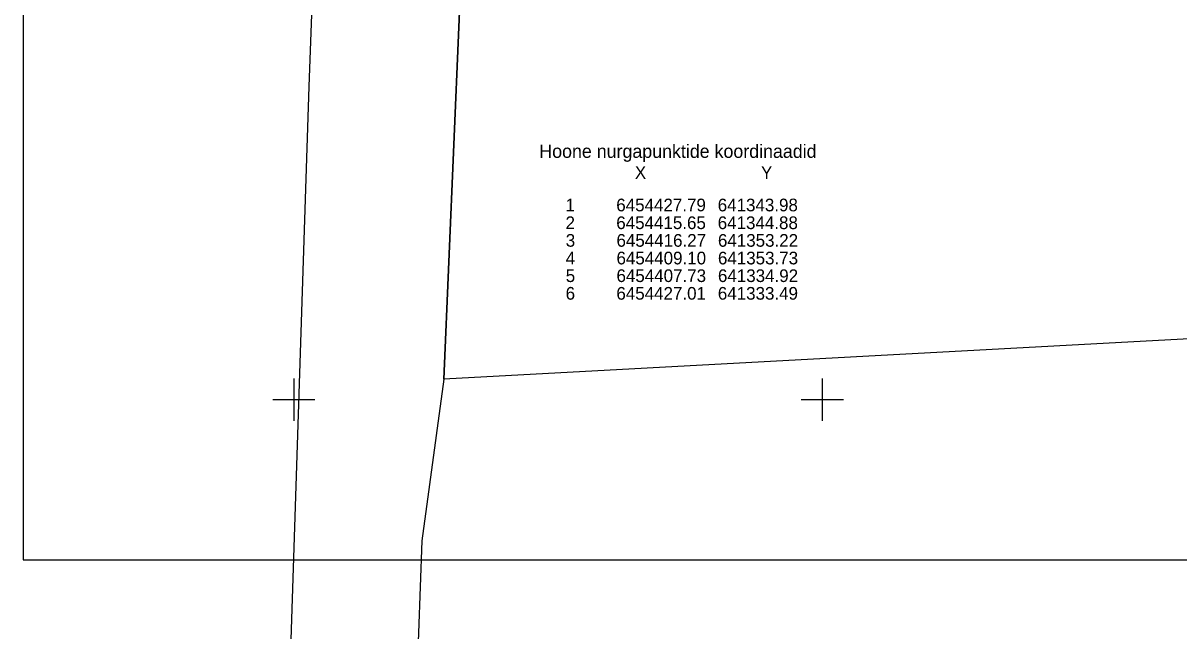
# Model space of a CAD drawing. Extents: x 641099 to 657986, y 6454078 to 6476899.
# Drawn here: x 641274.4 to 641383.7, y 6454328.1 to 6454385.6 of the extents above; entities that cross this region are included whole.
import ezdxf

# ---------------------------------------------------------------- set-up
doc = ezdxf.new("R2010")
doc.units = 0
for name, color, linetype in [('ABIJOONIS', 7, 'Continuous'), ('PIIR', 7, 'Continuous'), ('VORK', 7, 'Continuous'), ('VORMISTUS', 7, 'Continuous')]:
    doc.layers.add(name, color=color, linetype=linetype)

msp = doc.modelspace()

# ---------------------------------------------------------------- linework, layer by layer
at = {"layer": 'PIIR'}
for points in [[(641299.35, 6454314.67), (641301.46, 6454379.62), (641303.15, 6454425.64), (641303.28, 6454427.81), (641303.7, 6454438.92), (641303.96, 6454445.92), (641306.49, 6454455.66), (641299.94, 6454538.73), (641295.26, 6454579.15)], [(641309.76, 6454576.76), (641314.52, 6454534.34), (641319.71, 6454490.47), (641325.96, 6454444.21), (641316.1, 6454396.37), (641314.19, 6454351.92), (641312.1, 6454336.62), (641310.07, 6454280.03)]]:
    msp.add_lwpolyline(points, dxfattribs=at)
msp.add_lwpolyline([(641316.1, 6454396.37), (641431.2, 6454405.02), (641429.64, 6454358.16), (641314.19, 6454351.92)], close=True, dxfattribs=at)
at = {"layer": 'VORK'}
for p, q in [((641300, 6454352), (641300, 6454348)), ((641350, 6454352), (641350, 6454348)), ((641298, 6454350), (641302, 6454350)), ((641348, 6454350), (641352, 6454350))]:
    msp.add_line(p, q, dxfattribs=at)
at = {"layer": 'VORMISTUS'}
msp.add_lwpolyline([(641274.38, 6454334.84), (641475.94, 6454334.84), (641475.94, 6454475.65), (641274.38, 6454475.65)], close=True, dxfattribs=at)

# ---------------------------------------------------------------- texts
at = {"layer": 'ABIJOONIS'}
for s, height, p in [('Hoone nurgapunktide koordinaadid', 1.26, (641323.23, 6454372.87)), ('X', 1.2, (641332.27, 6454370.88)), ('                Y', 1.2, (641337.07, 6454370.88)), ('1', 1.2, (641325.71, 6454367.81)), ('6454427.79', 1.2, (641330.51, 6454367.81)), ('641343.98', 1.2, (641340.11, 6454367.81)), ('2', 1.2, (641325.71, 6454366.13)), ('6454415.65', 1.2, (641330.51, 6454366.13)), ('641344.88', 1.2, (641340.11, 6454366.13)), ('3', 1.2, (641325.73, 6454364.46)), ('6454416.27', 1.2, (641330.53, 6454364.46)), ('641353.22', 1.2, (641340.13, 6454364.46)), ('4', 1.2, (641325.73, 6454362.79)), ('6454409.10', 1.2, (641330.53, 6454362.79)), ('641353.73', 1.2, (641340.13, 6454362.79)), ('5', 1.2, (641325.73, 6454361.12)), ('6454407.73', 1.2, (641330.53, 6454361.12)), ('641334.92', 1.2, (641340.13, 6454361.12)), ('6', 1.2, (641325.72, 6454359.45)), ('6454427.01', 1.2, (641330.52, 6454359.45)), ('641333.49', 1.2, (641340.12, 6454359.45))]:
    msp.add_text(s, height=height, dxfattribs=at).set_placement(p)

doc.saveas('drawing.dxf')
